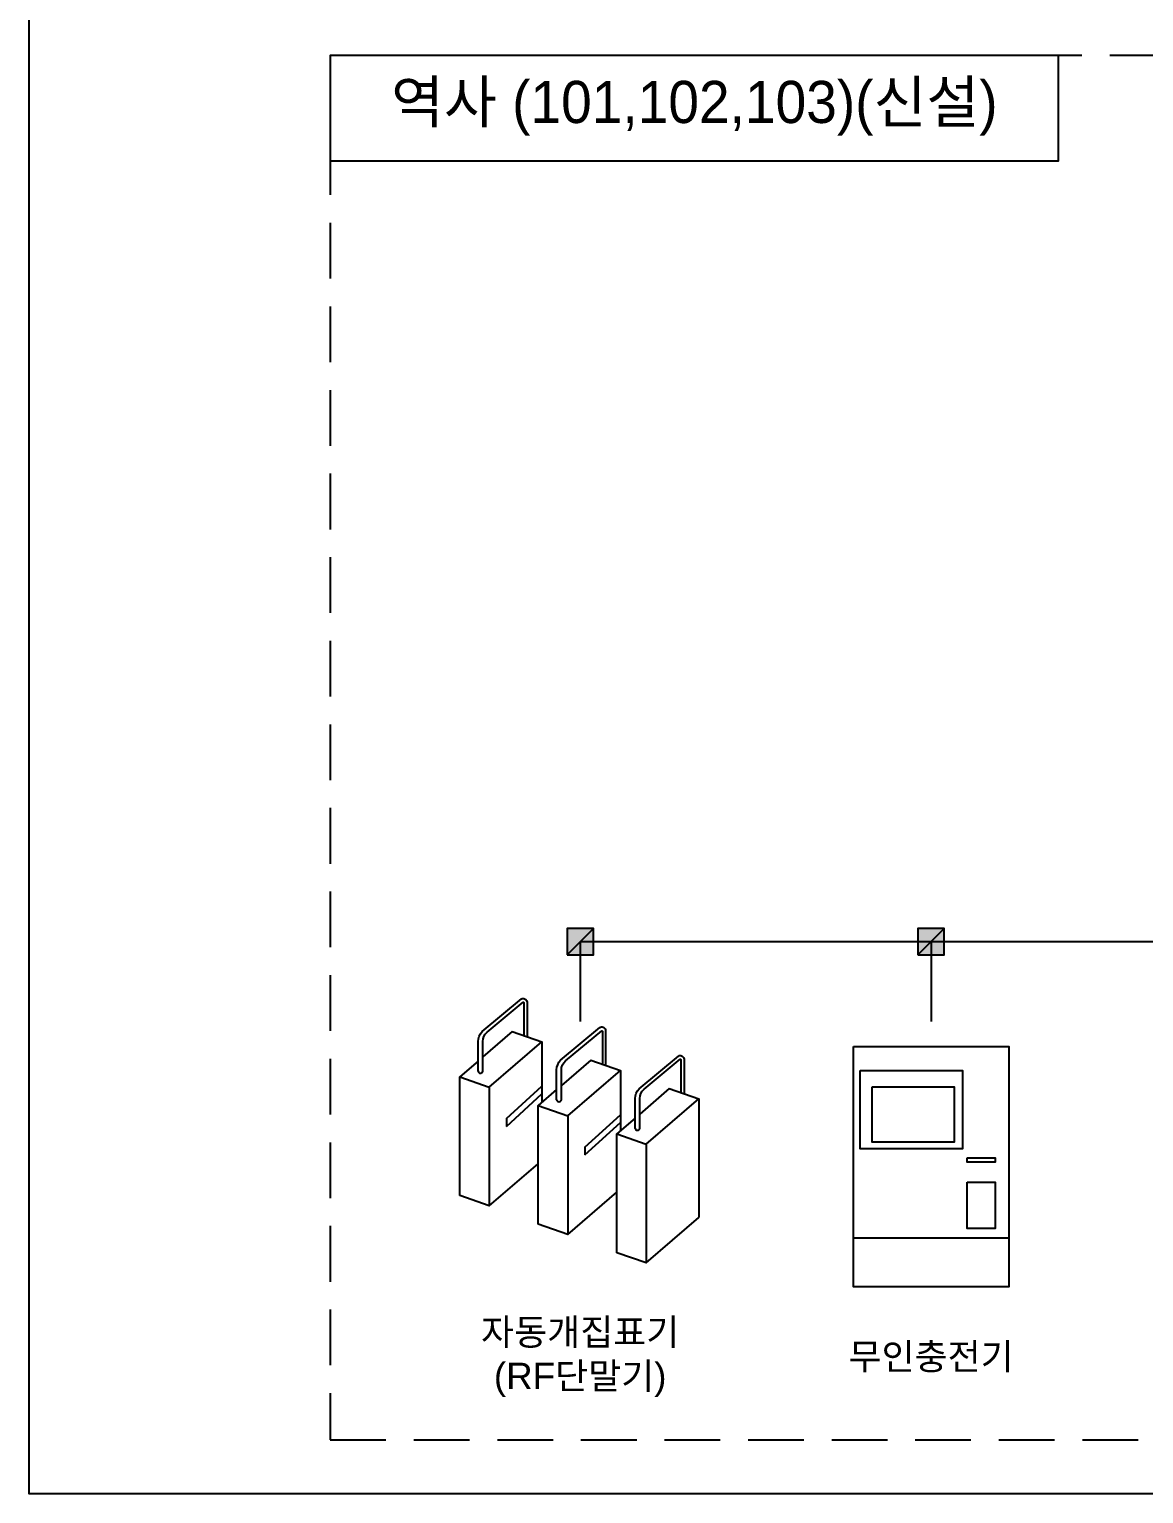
# Model space of a CAD drawing. Header units: millimetres. Extents: x 31 to 2374, y 557 to 2119.
# Drawn here: x 31 to 666, y 557 to 1391 of the extents above; entities that cross this region are included whole.
import ezdxf

# ---------------------------------------------------------------- set-up
doc = ezdxf.new("R2010")
doc.units = ezdxf.units.MM
doc.header["$LTSCALE"] = 10
doc.linetypes.add('HIDDEN2', pattern=[4.7625, 3.175, -1.5875])
for name, color, linetype in [('TI-RAIL-GUID', 3, 'Continuous'), ('TT-SYMB', 4, 'Continuous'), ('TT-TEXT', 3, 'Continuous'), ('TX-PAPR', 2, 'Continuous')]:
    doc.layers.add(name, color=color, linetype=linetype)
doc.styles.get("Standard").update_dxf_attribs({"font": 'arial.ttf'})

# ---------------------------------------------------------------- blocks, each defined once
blk = doc.blocks.new('네모')
at = {"layer": 'TI-RAIL-GUID'}
blk.add_hatch(color=256, dxfattribs=at).paths.add_polyline_path([(24119.06, -1739.64), (24134.06, -1739.64), (24134.06, -1724.64), (24119.06, -1724.64)])
blk.add_lwpolyline([(24119.06, -1739.64), (24134.06, -1739.64), (24134.06, -1724.64), (24119.06, -1724.64)], close=True, dxfattribs=at)
at = {"layer": 'TI-RAIL-GUID', "flags": 128}
blk.add_lwpolyline([(24119.06, -1739.64), (24134.06, -1724.64)], dxfattribs=at)

msp = doc.modelspace()

# ---------------------------------------------------------------- linework, layer by layer
at = {"layer": 'TI-RAIL-GUID', "linetype": 'HIDDEN2'}
msp.add_lwpolyline([(202.13, 587.8), (2202.13, 587.8), (2202.13, 1376.33), (202.13, 1376.33)], close=True, dxfattribs=at)
at = {"layer": 'TI-RAIL-GUID'}
msp.add_lwpolyline([(202.13, 1316.33), (617.13, 1316.33), (617.13, 1376.33), (202.13, 1376.33)], close=True, dxfattribs=at)
at = {"layer": 'TI-RAIL-GUID', "flags": 128}
for points in [[(344.56, 871.6), (1744.56, 871.6)], [(344.56, 871.6), (344.56, 825.99)], [(544.56, 871.6), (544.56, 825.99)]]:
    msp.add_lwpolyline(points, dxfattribs=at)
at = {"layer": 'TT-SYMB'}
for p, q in [((305.89, 820.33), (289.1, 805.87)), ((292.77, 788.68), (322.76, 814.5)), ((286.38, 803.53), (275.9, 794.51)), ((350.62, 804.07), (333.83, 789.61)), ((337.5, 772.42), (367.49, 798.24)), ((331.11, 787.27), (320.63, 778.25)), ((395.36, 787.81), (378.56, 773.36)), ((382.24, 756.17), (412.23, 781.98)), ((375.84, 771.01), (365.37, 762)), ((292.77, 721.02), (320.63, 745.01)), ((337.5, 704.77), (365.37, 728.75)), ((382.24, 688.51), (412.23, 714.32)), ((500.29, 702.92), (588.84, 702.92))]:
    msp.add_line(p, q, dxfattribs=at)
at = {"layer": 'TT-SYMB', "flags": 128}
for points in [[(288.63, 820.31), (311.04, 838.92)], [(291.5, 819.98), (312.09, 837.08)], [(305.89, 820.33), (322.76, 814.5), (322.76, 780.09)], [(333.36, 804.05), (355.77, 822.66)], [(336.23, 803.72), (356.82, 820.82)], [(286.38, 797.7), (286.38, 814.72)], [(289.1, 797.7), (289.1, 814.72)], [(350.62, 804.07), (367.49, 798.24), (367.49, 763.83)], [(378.09, 787.79), (400.5, 806.41)], [(380.96, 787.46), (401.55, 804.56)], [(275.9, 726.85), (275.9, 794.51), (292.77, 788.68), (292.77, 721.02), (275.9, 726.85)], [(331.11, 781.44), (331.11, 798.47)], [(333.83, 781.44), (333.83, 798.47)], [(302.55, 770.74), (322.76, 789.22)], [(302.55, 766.32), (322.76, 784.8)], [(395.36, 787.81), (412.23, 781.98), (412.23, 714.32)], [(320.63, 710.59), (320.63, 778.25), (337.5, 772.42), (337.5, 704.77), (320.63, 710.59)], [(375.84, 765.18), (375.84, 782.21)], [(378.56, 765.18), (378.56, 782.21)], [(302.55, 770.74), (302.55, 766.32)], [(347.28, 754.49), (367.49, 772.97)], [(347.28, 750.06), (367.49, 768.54)], [(365.37, 694.34), (365.37, 762), (382.24, 756.17), (382.24, 688.51), (365.37, 694.34)], [(347.28, 754.49), (347.28, 750.06)]]:
    msp.add_lwpolyline(points, dxfattribs=at)
for points in [[(311.04, 838.92, -0.209216), (311.88, 839.24, -0.209216)], [(311.88, 839.24, -0.465355), (314.28, 836.67), (314.28, 817.43)], [(312.09, 837.08, -0.429772), (312.49, 836.61), (312.49, 818.05)], [(286.38, 814.72, -0.174471), (288.63, 820.31, -0.174471)], [(289.1, 814.72, -0.20782), (291.5, 819.98, -2.271456)], [(355.77, 822.66, -0.209216), (356.62, 822.98, -0.209216)], [(356.62, 822.98, -0.465355), (359.01, 820.41), (359.01, 801.17)], [(356.82, 820.82, -0.429772), (357.23, 820.35), (357.23, 801.79)], [(331.11, 798.47, -0.174471), (333.36, 804.05, -0.174471)], [(333.83, 798.47, -0.20782), (336.23, 803.72, -2.271456)], [(400.5, 806.41, -0.209216), (401.35, 806.72, -0.209216)], [(401.35, 806.72, -0.465355), (403.74, 804.15), (403.74, 784.91)], [(401.55, 804.56, -0.429772), (401.96, 804.09), (401.96, 785.53)], [(375.84, 782.21, -0.174471), (378.09, 787.79, -0.174471)], [(378.56, 782.21, -0.20782), (380.96, 787.46, -2.271456)]]:
    msp.add_lwpolyline(points, format="xyb", dxfattribs=at)
at = {"layer": 'TT-SYMB'}
for points in [[(500.29, 811.86), (588.84, 811.86), (588.84, 674.85), (500.29, 674.85)], [(504.1, 798.14), (562.41, 798.14), (562.41, 753.48), (504.1, 753.48)], [(510.96, 788.76), (557.61, 788.76), (557.61, 757.28), (510.96, 757.28)], [(565.04, 748.4), (581.12, 748.4), (581.12, 745.88), (565.04, 745.88)], [(565.04, 734.47), (581.12, 734.47), (581.12, 708.13), (565.04, 708.13)]]:
    msp.add_lwpolyline(points, close=True, dxfattribs=at)
for centre in [(287.74, 798.02), (332.47, 781.76), (377.2, 765.51)]:
    msp.add_arc(centre, 1.4, 193.37501, 346.62499, dxfattribs=at)
at = {"layer": 'TX-PAPR'}
msp.add_lwpolyline([(30.63, 2119.34), (2373.63, 2119.34), (2373.63, 557.05), (30.63, 557.05)], close=True, dxfattribs=at)

# ---------------------------------------------------------------- block references
at = {"layer": 'TI-RAIL-GUID'}
for p in [(-23782, 2603.74), (-23582, 2603.74)]:
    msp.add_blockref('네모', p, dxfattribs=at)

# ---------------------------------------------------------------- texts
at = {"layer": 'TI-RAIL-GUID', "insert": (409.63, 1346.33), "char_height": 24, "width": 415, "attachment_point": 5}
msp.add_mtext('{\\fGulim|b0|i0|c129|p50;역사 (101,102,103)(신설)}', dxfattribs=at)
at = {"layer": 'TT-TEXT', "char_height": 15, "width": 160, "attachment_point": 5}
for s, insert in [('자동개집표기\\P(RF단말기)', (344.56, 634.42)), ('무인충전기', (544.56, 634.42))]:
    msp.add_mtext(s, dxfattribs=dict(at, insert=insert))

doc.saveas('drawing.dxf')
